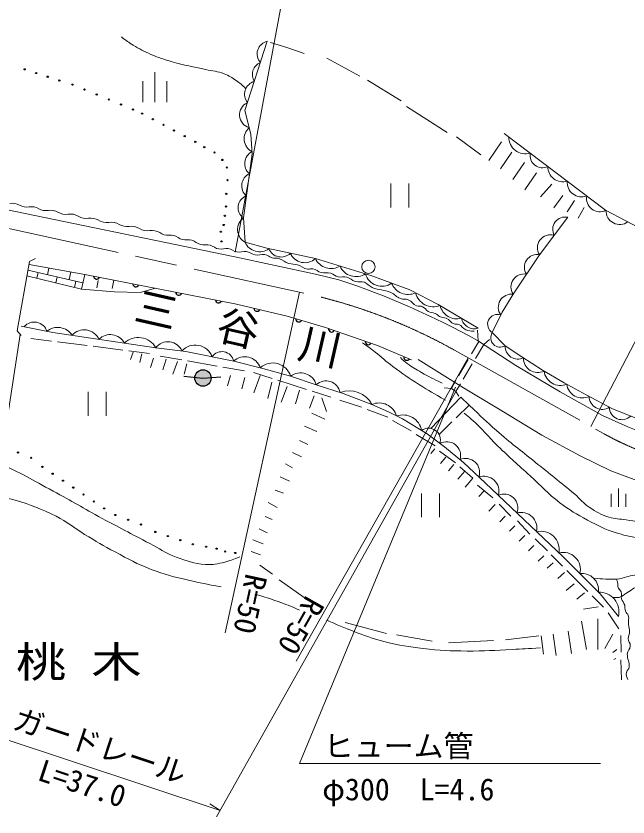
# Model space of a CAD drawing. Units: millimetres, scale not verified. Extents: x 40000 to 680000, y 20000 to 380000.
# Drawn here: x 275986 to 327081, y 244346 to 311204 of the extents above; entities that cross this region are included whole.
import ezdxf
from ezdxf.enums import TextEntityAlignment as Align

# ---------------------------------------------------------------- set-up
doc = ezdxf.new("R2010")
doc.units = ezdxf.units.MM
doc.header["$LTSCALE"] = 1000
doc.linetypes.add('CHAIN', pattern=[18.5, 12, -1.5, 3.5, -1.5])
for name, color, linetype, lineweight in [('M-BGD', 7, 'Continuous', 13), ('M-BMK', 2, 'CHAIN', 13), ('M-STR-HTXT', 7, 'Continuous', 13)]:
    doc.layers.add(name, color=color, linetype=linetype, lineweight=lineweight)
doc.layers.add('M-BMK-HTXT', color=7, linetype='Continuous')
doc.layers.add('M-STR-STRC', color=7, linetype='Continuous')
doc.styles.add('ＭＳ ゴシック', font='')
doc.styles.get('ＭＳ ゴシック').set_extended_font_data('MS Gothic')

msp = doc.modelspace()

# ---------------------------------------------------------------- hatches: boundary and pattern name
at = {"layer": 'M-BGD'}
msp.add_hatch(color=256, dxfattribs=at).paths.add_polyline_path([(292270, 280892, 0.97359), (290923, 281120, 0.01338), (290917, 281084, 1)])

# ---------------------------------------------------------------- linework, layer by layer
for p, q in [((295094, 303330), (296966, 309092)), ((297227, 308997), (298601, 308586)), ((298601, 308586), (300031, 308081)), ((301949, 307677), (304697, 306184)), ((287565, 304019), (287565, 306519)), ((286565, 304019), (286565, 305769)), ((288565, 304019), (288565, 305769)), ((305328, 305848), (308132, 304137)), ((308595, 303660), (311973, 301473)), ((295578, 301332), (295094, 303330)), ((295704, 299713), (295578, 301332)), ((312773, 301123), (314805, 299609)), ((325197, 295007), (316743, 301400)), ((316517, 300702), (315465, 299132)), ((294975, 294350), (295704, 299713)), ((317386, 299833), (316447, 298459)), ((318438, 298964), (317470, 297562)), ((319440, 298121), (318459, 296691)), ((307285, 297214), (307285, 295214)), ((308785, 295214), (308785, 297214)), ((320730, 297182), (319776, 296116)), ((321655, 296214), (320884, 295191)), ((322608, 295808), (321992, 294854)), ((323436, 295233), (322931, 294336)), ((331969, 291457), (325197, 295007)), ((295108, 292317), (294975, 294350)), ((319703, 291267), (322058, 294400)), ((296917, 291813), (295108, 292317)), ((300983, 290957), (296917, 291813)), ((277116, 290707), (277611, 290950)), ((305707, 289513), (300983, 290957)), ((317537, 288070), (319703, 291267)), ((276075, 284932), (277116, 290707)), ((277070, 290452), (281720, 289639)), ((276900, 289511), (281448, 288415)), ((276985, 289982), (281565, 288942)), ((277718, 289313), (277825, 289792)), ((278611, 289613), (278734, 290161)), ((280420, 289202), (280562, 289841)), ((281448, 288415), (281720, 289639)), ((281720, 289639), (294407, 287158)), ((308876, 288336), (305707, 289513)), ((279319, 288928), (279430, 289427)), ((280862, 288556), (280978, 289075)), ((282858, 289141), (282746, 288506)), ((284144, 289165), (284017, 288449)), ((281448, 288415), (284197, 288181)), ((284197, 288181), (286363, 288118)), ((286363, 288118), (287622, 288485)), ((311245, 287130), (308876, 288336)), ((316569, 286493), (317537, 288070)), ((294407, 287158), (298634, 286148)), ((314568, 285139), (311245, 287130)), ((315753, 284776), (316569, 286493)), ((298634, 286148), (301830, 285198)), ((276402, 284540), (276075, 284932)), ((276417, 285326), (279053, 284794)), ((301830, 285198), (306172, 283693)), ((314521, 284974), (314574, 284079)), ((278948, 284068), (277210, 284286)), ((279053, 284794), (287661, 283518)), ((315512, 284201), (315032, 283780)), ((316818, 283682), (315753, 284776)), ((281925, 283696), (279445, 284006)), ((284902, 283324), (282421, 283634)), ((287661, 283518), (290165, 283202)), ((306172, 283693), (309001, 282506)), ((314626, 284045), (314019, 283007)), ((315032, 283780), (314341, 282613)), ((314521, 284113), (317725, 282025)), ((318206, 282757), (316818, 283682)), ((287136, 283045), (285398, 283262)), ((285761, 283149), (285537, 282526)), ((286496, 283000), (286332, 282283)), ((288020, 282814), (289818, 282502)), ((290165, 283202), (294161, 282403)), ((287470, 282632), (287216, 281870)), ((288527, 282564), (288246, 281658)), ((289461, 282368), (289088, 281303)), ((290247, 282163), (290032, 281303)), ((290310, 282417), (292774, 281990)), ((294161, 282403), (296601, 281793)), ((309565, 282545), (313350, 280169)), ((313737, 282525), (312943, 281168)), ((314074, 282162), (313323, 280891)), ((319945, 281649), (318206, 282757)), ((293266, 281905), (295065, 281594)), ((296601, 281793), (298914, 281141)), ((317725, 282025), (321405, 279838)), ((321753, 280584), (319945, 281649)), ((293650, 280346), (293904, 281192)), ((295090, 281023), (294836, 280092)), ((295822, 281447), (297373, 280950)), ((295852, 279753), (296360, 281192)), ((298914, 281141), (301059, 280426)), ((297351, 280642), (297002, 279290)), ((297849, 280797), (300230, 280035)), ((298616, 280281), (298117, 278966)), ((301059, 280426), (303309, 279690)), ((311734, 280171), (312332, 280124)), ((312721, 280789), (312332, 280124)), ((313098, 280512), (312716, 279866)), ((313350, 280169), (316547, 278255)), ((323576, 279588), (321753, 280584)), ((282009, 279829), (282009, 277829)), ((283509, 277829), (283509, 279829)), ((299650, 279969), (299314, 278841)), ((300494, 278476), (300878, 279504)), ((300706, 279882), (302257, 279386)), ((303309, 279690), (305706, 278786)), ((312332, 280124), (312716, 279866)), ((312716, 279866), (312947, 279485)), ((321405, 279838), (324945, 277868)), ((325777, 278425), (323576, 279588)), ((301513, 279336), (301915, 278205)), ((303035, 279140), (304829, 278552)), ((310622, 276785), (313133, 279401)), ((313133, 279401), (313833, 278720)), ((305292, 278355), (307031, 277710)), ((305706, 278786), (307073, 278155)), ((307073, 278155), (308251, 277587)), ((312741, 277665), (313833, 278720)), ((316547, 278255), (319884, 276229)), ((328889, 277184), (325777, 278425)), ((301778, 277552), (300678, 278060)), ((308251, 277587), (310319, 276326)), ((324945, 277868), (327062, 276901)), ((301101, 276536), (300085, 276959)), ((307409, 277430), (308979, 276589)), ((311306, 276277), (312386, 277321)), ((327062, 276901), (328983, 276158)), ((309400, 276263), (310970, 275323)), ((310319, 276326), (311749, 275232)), ((319884, 276229), (323080, 274484)), ((300339, 275435), (299662, 275774)), ((310944, 275069), (310608, 274677)), ((311356, 274875), (312674, 273894)), ((311749, 275232), (313361, 273928)), ((299069, 274758), (299831, 274419)), ((311431, 273852), (311867, 274386)), ((323080, 274484), (325646, 273243)), ((298476, 273826), (299069, 273488)), ((312108, 273247), (312543, 273769)), ((313053, 273586), (314132, 272618)), ((313361, 273928), (315159, 272228)), ((312887, 272550), (313450, 273207)), ((325646, 273243), (327833, 272423)), ((298815, 272387), (298053, 272726)), ((313493, 271889), (314132, 272618)), ((315159, 272228), (321665, 266057)), ((298307, 271371), (297630, 271625)), ((314511, 272057), (315808, 270995)), ((314636, 271091), (315048, 271545)), ((326278, 270246), (326278, 271778)), ((309832, 271359), (309832, 269359)), ((311332, 269359), (311332, 271359)), ((325665, 270246), (325665, 271318)), ((326891, 270246), (326891, 271318)), ((297799, 270186), (297037, 270609)), ((315476, 269872), (315993, 270422)), ((316312, 270449), (317301, 269460)), ((316370, 268991), (316834, 269468)), ((296783, 269424), (297376, 269170)), ((317847, 269061), (318899, 267967)), ((296275, 268408), (296952, 268069)), ((317176, 268198), (317633, 268655)), ((295767, 267476), (296614, 267138)), ((317991, 267372), (318474, 267842)), ((319341, 267567), (320350, 266558)), ((318761, 266570), (319231, 267015)), ((295619, 266505), (296404, 266224)), ((319570, 265701), (320062, 266153)), ((320667, 266223), (321613, 265281)), ((320334, 265110), (320840, 265564)), ((321665, 266057), (324757, 262972)), ((296332, 265368), (297407, 264601)), ((321968, 264928), (323740, 263164)), ((297958, 264138), (300047, 262666)), ((321228, 264259), (321786, 264744)), ((321928, 263264), (322586, 263818)), ((322804, 262540), (323448, 263068)), ((324094, 262812), (325041, 261870)), ((324757, 262972), (326285, 261094)), ((324598, 261891), (323374, 261694)), ((324554, 260872), (324554, 258332)), ((325440, 261386), (326303, 260040)), ((303472, 260577), (306921, 259652)), ((323199, 260703), (323622, 258332)), ((307741, 259547), (310727, 259021)), ((316847, 259126), (319627, 259471)), ((319843, 259469), (320034, 257938)), ((320828, 259602), (321082, 257824)), ((322098, 259856), (322352, 257994)), ((325146, 258417), (325824, 259602)), ((326471, 259493), (326513, 258105)), ((312094, 258895), (315858, 259084)), ((325824, 258078), (326162, 258332)), ((325908, 257486), (326078, 257570)), ((326471, 257453), (326534, 255792))]:
    msp.add_line(p, q, dxfattribs=at)
at = {"layer": 'M-BGD', "lineweight": 25}
for p, q in [((289990, 281142), (291593, 280988)), ((291593, 280988), (293087, 281086))]:
    msp.add_line(p, q, dxfattribs=at)
at = {"layer": 'M-BGD'}
for points in [[(255867, 298969), (257295, 298709), (262662, 297533), (266811, 296602), (270796, 295937), (294243, 291098)], [(294243, 291098), (301002, 289650), (302938, 289179)]]:
    msp.add_lwpolyline(points, dxfattribs=at)
at = {"layer": 'M-BGD', "lineweight": 25}
for centre, radius in [((276710, 306753), 50), ((277672, 306444), 50), ((278634, 306135), 50), ((279596, 305826), 50), ((280697, 305479), 50), ((281709, 305063), 50), ((282722, 304648), 50), ((283734, 304233), 50), ((284746, 303818), 50), ((285759, 303403), 50), ((286523, 303056), 50), ((287410, 302586), 50), ((288296, 302116), 50), ((289183, 301646), 50), ((290069, 301176), 50), ((290955, 300707), 50), ((291702, 300260), 50), ((292558, 299806), 50), ((293215, 299193), 50), ((293586, 298558), 50), ((293648, 297508), 50), ((293545, 296362), 50), ((293512, 295304), 50), ((293421, 294533), 50), ((293330, 293761), 50), ((293090, 293199), 50), ((293137, 292394), 50), ((291593, 280988), 683), ((276146, 274772), 50), ((277252, 274325), 50), ((278188, 273575), 50), ((279047, 272997), 50), ((279906, 272419), 50), ((280765, 271841), 50), ((281624, 271263), 50), ((282483, 270685), 50), ((283342, 270107), 50), ((284278, 269550), 50), ((285353, 269156), 50), ((286428, 268761), 50), ((287613, 268140), 50), ((288658, 267795), 50), ((289703, 267450), 50), ((290748, 267105), 50), ((291857, 266905), 50), ((292741, 266746), 50), ((293452, 266508), 50), ((294291, 266382), 50)]:
    msp.add_circle(centre, radius, dxfattribs=at)
at = {"layer": 'M-BGD'}
msp.add_circle((305408, 290268), 557, dxfattribs=at)
for centre, radius, start, end in [((297192, 308040), 1076, 102.14105, 221.86955), ((296790, 306320), 1078, 111.7505, 212.26009), ((296203, 304659), 1133, 106.63692, 217.37367), ((295776, 302953), 1123, 114.9322, 252.88088), ((296270, 300962), 1234, 131.93569, 242.05727), ((318516, 301089), 1391, 179.08156, 286.72392), ((296177, 298885), 1100, 116.19615, 230.41144), ((319947, 299584), 1044, 170.46979, 295.33569), ((321631, 298602), 1238, 178.2351, 287.57038), ((295926, 297037), 1097, 114.16586, 230.3506), ((323210, 297317), 1209, 175.0447, 290.76078), ((295572, 295207), 1044, 109.38473, 235.13173), ((324732, 295977), 1114, 169.19748, 297.0483), ((275691, 294437), 1142, 58.83998, 100.60918), ((276872, 296390), 1142, 238.83998, 280.60918), ((277292, 294146), 1142, 58.83998, 100.60918), ((278474, 296100), 1142, 238.83998, 280.60918), ((278894, 293856), 1142, 58.83998, 100.60918), ((326398, 294957), 1160, 178.60508, 306.05644), ((280150, 295942), 1294, 239.04939, 278.25816), ((280522, 293382), 1294, 59.04939, 98.25816), ((281853, 295601), 1294, 239.04939, 278.25816), ((282224, 293040), 1294, 59.04939, 98.25816), ((295704, 293377), 1216, 126.84049, 240.65651), ((321826, 293397), 1030, 76.96821, 209.16905), ((283555, 295259), 1294, 239.04939, 278.25816), ((283927, 292698), 1294, 59.04939, 98.25816), ((285258, 294918), 1294, 239.04939, 278.25816), ((285629, 292357), 1294, 59.04939, 98.25816), ((286960, 294576), 1294, 239.04939, 278.25816), ((287332, 292015), 1294, 59.04939, 98.25816), ((288634, 293979), 1065, 233.28241, 276.53629), ((288877, 291862), 1065, 53.28241, 96.53629), ((320601, 291866), 1080, 72.4541, 213.68315), ((290151, 293570), 1065, 233.28241, 276.53629), ((290393, 291453), 1065, 53.28241, 96.53629), ((291667, 293161), 1065, 233.28241, 276.53629), ((296326, 292864), 1334, 204.1857, 305.28978), ((291910, 291044), 1065, 53.28241, 96.53629), ((293080, 292773), 1025, 238.6217, 282.73965), ((293532, 290774), 1025, 58.6217, 102.73965), ((294599, 292523), 1025, 238.6217, 282.73965), ((295051, 290525), 1025, 58.6217, 102.73965), ((298121, 292196), 1108, 202.36422, 313.87838), ((296118, 292274), 1025, 238.6217, 282.73965), ((296570, 290276), 1025, 58.6217, 102.73965), ((300095, 291932), 1319, 203.9056, 312.337), ((302300, 291583), 1458, 205.38622, 300.62349), ((319483, 290236), 1054, 77.979, 213.77538), ((304388, 290921), 1470, 203.80292, 302.2068), ((306529, 290054), 1409, 195.52052, 305.35058), ((318396, 288585), 1086, 78.75614, 213.2424), ((282392, 226426), 66031, 60.88509, 71.87157), ((308737, 289468), 1503, 202.00871, 293.99181), ((310834, 288469), 1532, 194.11763, 291.35107), ((317359, 286890), 1107, 83.32729, 215.2373), ((312799, 287370), 1444, 193.13837, 285.00525), ((316184, 285475), 822, 70.76245, 238.37442), ((277510, 284543), 1117, 18.12877, 139.01702), ((314256, 286200), 1106, 191.74776, 286.39585), ((279471, 283789), 1423, 32.54047, 129.2137), ((281684, 283668), 1346, 24.28632, 138.85298), ((283857, 283274), 1339, 28.17471, 134.96459), ((286197, 282685), 1684, 29.62606, 133.51324), ((316405, 284345), 782, 146.59538, 301.9165), ((288673, 282753), 1268, 22.71819, 142.92323), ((290951, 282255), 1485, 20.12355, 138.31264), ((317906, 283648), 1088, 178.20271, 294.65181), ((293172, 282175), 1016, 12.97915, 144.40099), ((295086, 281414), 1354, 18.84023, 133.08728), ((297410, 280669), 1576, 17.43091, 131.40103), ((319540, 282626), 1181, 178.43812, 296.8548), ((321446, 281747), 1383, 187.24238, 292.16326), ((299742, 280050), 1370, 15.95307, 127.17703), ((301874, 279552), 1195, 10.79917, 132.9747), ((323265, 280626), 1307, 186.99032, 295.94289), ((303807, 277750), 2164, 28.61128, 110.55145), ((306297, 277370), 1534, 17.1717, 112.62744), ((324926, 279457), 1090, 180.33343, 303.93912), ((326575, 278547), 1040, 179.67864, 315.11102), ((308276, 276305), 1603, 11.06469, 108.69212), ((310433, 275817), 987, 342.42815, 126.28707), ((311949, 274512), 1160, 343.03442, 119.72382), ((313533, 273111), 1164, 340.75491, 114.07499), ((315048, 271545), 1253, 343.68296, 109.40356), ((316744, 270164), 1141, 337.42234, 115.60253), ((318158, 268449), 1326, 347.24461, 105.78026), ((319800, 266653), 1543, 349.987, 103.03787), ((321677, 265002), 1429, 346.2065, 104.4867), ((323235, 263286), 1386, 353.03582, 97.09425), ((324669, 261461), 1658, 347.20691, 91.97239)]:
    msp.add_arc(centre, radius, start, end, dxfattribs=at)
at = {"layer": 'M-BGD', "lineweight": 25}
for centre, start, end in [((282712, 289502), 181.61508, 336.25432), ((285985, 288862), 181.61508, 336.25432), ((289576, 288160), 181.61508, 336.25432), ((292897, 287510), 181.61508, 336.25432), ((296099, 286811), 179.24935, 333.88859), ((299592, 285922), 176.12923, 330.76846), ((302339, 285082), 173.55517, 328.1944), ((305401, 284020), 173.55517, 328.1944), ((308625, 282724), 169.91729, 324.55652)]:
    msp.add_arc(centre, 256, start, end, dxfattribs=at)
at = {"layer": 'M-BGD'}
for points, knots in [([(295175, 305135), (294831, 305476), (294712, 305590), (294373, 305827), (294006, 306085), (293779, 306204), (293364, 306374), (292791, 306609), (292424, 306598), (291821, 306739), (290727, 306994), (290099, 307078), (289017, 307384), (288314, 307583), (287918, 307704), (287251, 308005), (286651, 308276), (286313, 308432), (285755, 308781), (285364, 309026), (285226, 309120), (284783, 309454)], [0, 0, 0, 0, 1, 1, 1, 2, 2, 2, 3, 3, 3, 4, 4, 4, 5, 5, 5, 6, 6, 6, 7, 7, 7, 7]), ([(297103, 291150), (297213, 291082), (297260, 291063), (297367, 291022), (297590, 290936), (297747, 291022), (297974, 290947), (298301, 290839), (298428, 290639), (298759, 290545), (299036, 290466), (299209, 290511), (299488, 290442), (299839, 290356), (299980, 290121), (300339, 290078), (300509, 290057), (300608, 290131), (300778, 290106), (301065, 290062), (301171, 289866), (301451, 289788), (301758, 289702), (301956, 289812), (302264, 289732), (302528, 289663), (302625, 289486), (302890, 289423), (303168, 289359), (303344, 289486), (303619, 289414), (303917, 289336), (304016, 289126), (304311, 289040), (304600, 288956), (304799, 289089), (305078, 288978), (305358, 288866), (305442, 288667), (305719, 288548), (306301, 288299), (306702, 288374), (307283, 288124), (307623, 287979), (307736, 287747), (308081, 287613), (308324, 287519), (308495, 287604), (308741, 287520), (309059, 287412), (309118, 287125), (309433, 287009), (309617, 286941), (309749, 287014), (309932, 286940), (310148, 286853), (310181, 286663), (310386, 286553), (310599, 286438), (310758, 286471), (310978, 286372), (311137, 286300), (311193, 286200), (311352, 286129), (311559, 286035), (311706, 286068), (311913, 285973), (312197, 285843), (312263, 285598), (312561, 285506), (312708, 285460), (312808, 285513), (312954, 285462), (313225, 285368), (313267, 285117), (313533, 285007), (313785, 284903), (313931, 284902), (314225, 284908)], [0, 0, 0, 0, 1, 1, 1, 2, 2, 2, 3, 3, 3, 4, 4, 4, 5, 5, 5, 6, 6, 6, 7, 7, 7, 8, 8, 8, 9, 9, 9, 10, 10, 10, 11, 11, 11, 12, 12, 12, 13, 13, 13, 14, 14, 14, 15, 15, 15, 16, 16, 16, 17, 17, 17, 18, 18, 18, 19, 19, 19, 20, 20, 20, 21, 21, 21, 22, 22, 22, 23, 23, 23, 24, 24, 24, 25, 25, 25, 26, 26, 26, 26]), ([(311845, 279139), (310792, 279733), (310502, 279899), (309667, 280429), (308782, 280990), (308288, 281312), (307452, 281943), (306853, 282394), (306562, 282703), (305966, 283158), (305559, 283469), (305422, 283570), (304909, 283934)], [0, 0, 0, 0, 1, 1, 1, 2, 2, 2, 3, 3, 3, 4, 4, 4, 4]), ([(308074, 282703), (308326, 282456), (308413, 282385), (308645, 282199), (309074, 281854), (309365, 281729), (309841, 281451), (310501, 281066), (310742, 280958), (311579, 280554)], [0, 0, 0, 0, 1, 1, 1, 2, 2, 2, 3, 3, 3, 3]), ([(313833, 278720), (314892, 277692), (315190, 277415), (316092, 276615), (317315, 275530), (318063, 274996), (319331, 273965), (320618, 272918), (321369, 272368), (322633, 271294), (323120, 270880), (323311, 270542), (323852, 270200), (324452, 269822), (324792, 269583), (325472, 269380), (326022, 269216), (326356, 269238), (326923, 269149), (327769, 269016), (328244, 268953), (329089, 268813), (329830, 268689), (330245, 268620), (330982, 268476), (331434, 268388), (331704, 268394), (332138, 268238), (332374, 268153), (332465, 268118), (332727, 267985)], [0, 0, 0, 0, 1, 1, 1, 2, 2, 2, 3, 3, 3, 4, 4, 4, 5, 5, 5, 6, 6, 6, 7, 7, 7, 8, 8, 8, 9, 9, 9, 10, 10, 10, 10]), ([(342716, 270783), (342074, 270378), (341858, 270271), (341286, 269984), (340111, 269394), (339391, 269176), (338118, 268848), (336657, 268472), (335810, 268380), (334319, 268147), (333000, 267941), (332260, 267815), (330930, 267703), (329986, 267624), (329451, 267543), (328505, 267605), (327548, 267668), (327008, 267779), (326094, 268068), (325116, 268376), (324597, 268646), (323696, 269133), (322763, 269638), (322240, 269934), (321397, 270577), (320358, 271370), (319880, 271940), (318915, 272821), (317859, 273785), (317246, 274303), (316224, 275302), (315337, 276168), (314932, 276749), (313994, 277559), (313762, 277760), (313684, 277834), (313391, 278064)], [0, 0, 0, 0, 1, 1, 1, 2, 2, 2, 3, 3, 3, 4, 4, 4, 5, 5, 5, 6, 6, 6, 7, 7, 7, 8, 8, 8, 9, 9, 9, 10, 10, 10, 11, 11, 11, 12, 12, 12, 12]), ([(294681, 266074), (294121, 265830), (293926, 265754), (293419, 265626), (292804, 265469), (292440, 265391), (291807, 265429), (290822, 265490), (290290, 265720), (289353, 266032), (288563, 266295), (288199, 266628), (287461, 267014), (285782, 267890), (284838, 268373), (283171, 269271), (281558, 270139), (280699, 270706), (279077, 271556), (277329, 272473), (276401, 273108), (274562, 273827), (273790, 274130), (273335, 274246), (272530, 274444), (271559, 274683), (270994, 274721), (270020, 274949), (268672, 275265), (267908, 275423), (266599, 275874), (265641, 276205), (265149, 276507), (264202, 276870), (263666, 277075), (263387, 277337), (262814, 277346), (262264, 277355), (261981, 277140), (261454, 276982), (260077, 276569), (259326, 276275), (257963, 275818), (256516, 275333), (255722, 275011), (254262, 274570), (253336, 274291), (252806, 274172), (251864, 273954), (250553, 273649), (249808, 273528), (248485, 273281), (247179, 273036), (246456, 272830), (245135, 272692), (244174, 272591), (243831, 272569), (242667, 272537)], [0, 0, 0, 0, 1, 1, 1, 2, 2, 2, 3, 3, 3, 4, 4, 4, 5, 5, 5, 6, 6, 6, 7, 7, 7, 8, 8, 8, 9, 9, 9, 10, 10, 10, 11, 11, 11, 12, 12, 12, 13, 13, 13, 14, 14, 14, 15, 15, 15, 16, 16, 16, 17, 17, 17, 18, 18, 18, 19, 19, 19, 19]), ([(293116, 263563), (291811, 263787), (291441, 263856), (290382, 264109), (289150, 264404), (288451, 264560), (287269, 265014), (286052, 265481), (285415, 265854), (284262, 266465), (283247, 267002), (282701, 267344), (281717, 267937), (280772, 268507), (280319, 268960), (279327, 269444), (278037, 270074), (277288, 270398), (275906, 270790), (275081, 271024), (274602, 271127), (273747, 271196), (272977, 271259), (272540, 271170), (271770, 271098), (270922, 271019), (270463, 270818), (269611, 270790), (268465, 270752), (267822, 270843), (266681, 270958), (265309, 271096), (264552, 271263), (263190, 271477), (262378, 271604), (261931, 271729), (261115, 271827), (259956, 271967), (259529, 271945), (258129, 271939)], [0, 0, 0, 0, 1, 1, 1, 2, 2, 2, 3, 3, 3, 4, 4, 4, 5, 5, 5, 6, 6, 6, 7, 7, 7, 8, 8, 8, 9, 9, 9, 10, 10, 10, 11, 11, 11, 12, 12, 12, 13, 13, 13, 13]), ([(324211, 264271), (324694, 264232), (324826, 264221), (325222, 264209), (325599, 264198), (325814, 264166), (326189, 264209), (326692, 264267), (326953, 264410), (327451, 264503), (327966, 264600), (328257, 264637), (328776, 264714), (329620, 264838), (330091, 264937), (330942, 265008), (331711, 265073), (332147, 265066), (332919, 265029), (333797, 264987), (334270, 264772), (335148, 264714), (335533, 264688), (335755, 264651), (336136, 264714), (336530, 264778), (336730, 264903), (337111, 265022), (337729, 265216), (338078, 265314), (338695, 265513), (339591, 265802), (340091, 265972), (340980, 266284), (341701, 266537), (342069, 266800), (342817, 266957), (343214, 267040), (343369, 267070), (343844, 267109)], [0, 0, 0, 0, 1, 1, 1, 2, 2, 2, 3, 3, 3, 4, 4, 4, 5, 5, 5, 6, 6, 6, 7, 7, 7, 8, 8, 8, 9, 9, 9, 10, 10, 10, 11, 11, 11, 12, 12, 12, 13, 13, 13, 13]), ([(325769, 262700), (326006, 262650), (326127, 262636), (326350, 262679), (326637, 262734), (326744, 262908), (326995, 263058), (327375, 263284), (327562, 263459), (327963, 263646), (328460, 263879), (328756, 263973), (329280, 264137), (329847, 264314), (330176, 264373), (330753, 264516), (331250, 264639), (331525, 264726), (332028, 264824), (332307, 264879), (332400, 264897), (332743, 264950)], [0, 0, 0, 0, 1, 1, 1, 2, 2, 2, 3, 3, 3, 4, 4, 4, 5, 5, 5, 6, 6, 6, 7, 7, 7, 7]), ([(326131, 264179), (326174, 264077), (326184, 264041), (326210, 263951), (326265, 263762), (326194, 263629), (326281, 263452), (326349, 263313), (326460, 263277), (326513, 263132), (326590, 262924), (326487, 262781), (326540, 262565), (326597, 262338), (326743, 262254), (326808, 262029), (326864, 261838), (326794, 261708), (326867, 261523), (326930, 261365), (327054, 261322), (327110, 261162), (327207, 260884), (327084, 260702), (327115, 260409), (327140, 260178), (327222, 260056), (327221, 259824), (327220, 259590), (327091, 259472), (327096, 259238), (327102, 258994), (327289, 258882), (327273, 258639), (327255, 258349), (327046, 258227), (327026, 257938), (326998, 257515), (327231, 257285), (327182, 256864), (327158, 256661), (326979, 256599), (326945, 256397), (326907, 256168), (326973, 256037), (327070, 255817)], [0, 0, 0, 0, 1, 1, 1, 2, 2, 2, 3, 3, 3, 4, 4, 4, 5, 5, 5, 6, 6, 6, 7, 7, 7, 8, 8, 8, 9, 9, 9, 10, 10, 10, 11, 11, 11, 12, 12, 12, 13, 13, 13, 14, 14, 14, 15, 15, 15, 15]), ([(299649, 261621), (298806, 261979), (298570, 262077), (297864, 262331), (297114, 262600), (296853, 262675), (295920, 262948)], [0, 0, 0, 0, 1, 1, 1, 2, 2, 2, 2]), ([(319774, 258459), (318630, 258388), (318334, 258373), (317410, 258328), (315939, 258257), (315115, 258186), (313643, 258198), (312213, 258209), (311408, 258243), (309989, 258413), (308742, 258562), (308038, 258650), (306820, 258955), (305884, 259189), (305384, 259408), (304474, 259730), (303457, 260091), (301902, 260789), (301922, 260787), (301924, 260786), (302071, 260731), (302072, 260731)], [0, 0, 0, 0, 1, 1, 1, 2, 2, 2, 3, 3, 3, 4, 4, 4, 5, 5, 5, 6, 6, 6, 7, 7, 7, 7])]:
    msp.add_open_spline(points, degree=3, knots=knots, dxfattribs=at)
at = {"layer": 'M-BMK'}
for p, q in [((272783, 294039), (300020, 288081)), ((312593, 283313), (325096, 276326))]:
    msp.add_line(p, q, dxfattribs=at)
for centre, radius, start, end in [((290219, 243277), 45863, 60.80184, 77.6604), ((336936, 297513), 24271, 240.80184, 291.39605)]:
    msp.add_arc(centre, radius, start, end, dxfattribs=at)
at = {"layer": 'M-STR-HTXT'}
for p, q in [((301033, 327828), (294277, 291488)), ((323975, 276952), (339290, 306296)), ((299647, 288163), (293456, 259717)), ((271150, 251492), (276332, 284624)), ((313744, 282669), (299369, 257358)), ((292725, 244346), (312921, 280254)), ((312671, 280222), (299668, 248801)), ((271246, 252106), (293029, 244888)), ((299668, 248801), (324785, 248821)), ((293029, 244888), (292159, 245440))]:
    msp.add_line(p, q, dxfattribs=at)

# ---------------------------------------------------------------- texts
at = {"layer": 'M-BGD', "style": 'ＭＳ ゴシック', "width": 1.2}
msp.add_text('桃 木', height=2566, dxfattribs=at).set_placement((275978, 255239), align=Align.BOTTOM_LEFT)
at = {"layer": 'M-BMK-HTXT', "style": 'ＭＳ ゴシック'}
msp.add_text('三\u3000谷\u3000川', height=2566, rotation=347.203, dxfattribs=at).set_placement((285564, 285070), align=Align.BOTTOM_LEFT)
at = {"layer": 'M-STR-HTXT', "style": 'ＭＳ ゴシック'}
for rotation, p in [(257.721, (294114, 262428)), (240.408, (298507, 261036))]:
    msp.add_text('R=50', height=1833, rotation=rotation, dxfattribs=at).set_placement(p, align=Align.BOTTOM_CENTER)
for s, p in [('ガードレール', (275420, 251247)), ('L=37.0', (277507, 246937))]:
    msp.add_text(s, height=1833, rotation=341.667, dxfattribs=at).set_placement(p, align=Align.BOTTOM_LEFT)
at = {"layer": 'M-STR-STRC', "style": 'ＭＳ ゴシック'}
for s, p in [('ヒューム管', (301681, 248802)), ('φ300\u3000L=4.6', (301555, 245186))]:
    msp.add_text(s, height=1833, dxfattribs=at).set_placement(p, align=Align.BOTTOM_LEFT)

doc.saveas('drawing.dxf')
